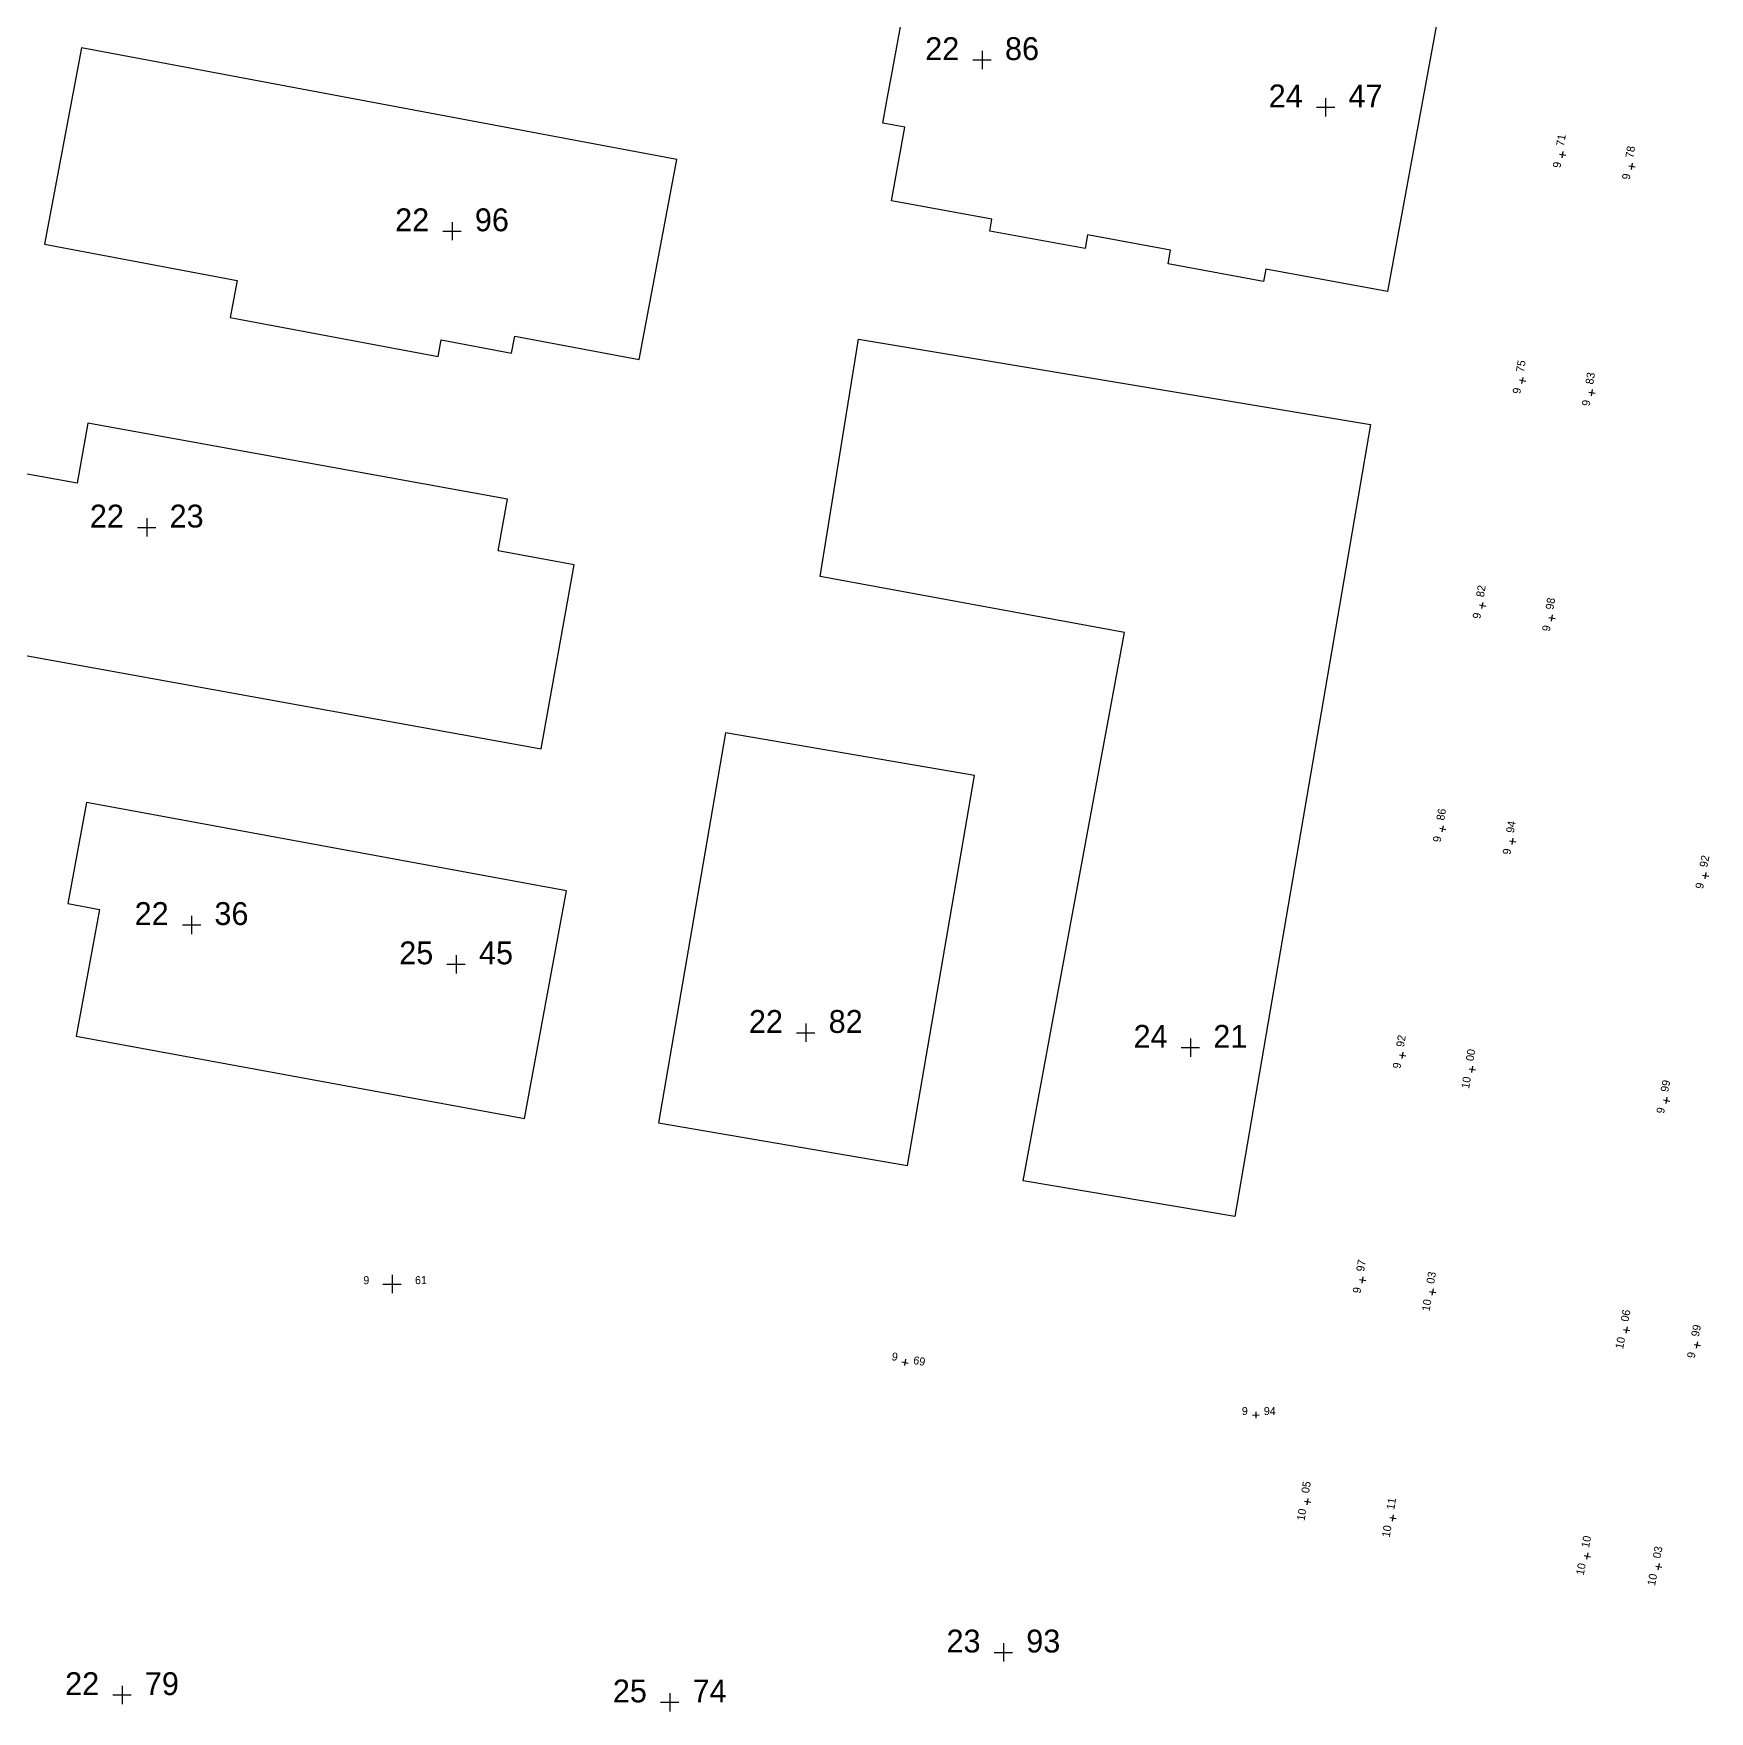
# Model space of a CAD drawing. Header units: inches. Extents: x 179019 to 255520, y 666000 to 809980.
# Drawn here: x 255033.3 to 255106.5, y 808970.9 to 809044.3 of the extents above; entities that cross this region are included whole.
import ezdxf
from ezdxf.enums import TextEntityAlignment as Align

# ---------------------------------------------------------------- set-up
doc = ezdxf.new("R2010")
doc.units = ezdxf.units.IN
doc.header["$MEASUREMENT"] = 0
for name, color, linetype in [('building levels', 6, 'Continuous'), ('orig buildings', 3, 'Continuous'), ('street levels', 5, 'Continuous')]:
    doc.layers.add(name, color=color, linetype=linetype)
doc.styles.add('hebtxt', font='hebtxt')

# ---------------------------------------------------------------- blocks, each defined once
blk = doc.blocks.new('1505')
for points in [[(-0.4, 0), (0.4, 0)], [(0, 0.4), (0, -0.4)]]:
    blk.add_lwpolyline(points)
at = {"style": 'hebtxt'}
blk.add_attdef('METER', text='', height=2, dxfattribs=at).set_placement((-1, -0.004), align=Align.RIGHT)
blk.add_attdef('CENTIMETER', (1, -0.004), '', height=2, dxfattribs=at)
blk = doc.blocks.new('1503')
for points in [[(-0.4, 0), (0.4, 0)], [(0, 0.4), (0, -0.4)]]:
    blk.add_lwpolyline(points)
at = {"style": 'hebtxt'}
blk.add_attdef('METER', text='', height=2, dxfattribs=at).set_placement((-1, -0.004), align=Align.RIGHT)
blk.add_attdef('CENTIMETER', (1, -0.004), '', height=2, dxfattribs=at)

msp = doc.modelspace()

# ---------------------------------------------------------------- linework, layer by layer
at = {"layer": 'orig buildings'}
for points, elevation in [([(255033.741, 809035.09), (255042.167, 809033.508), (255041.864, 809031.894), (255050.948, 809030.189), (255051.084, 809030.913), (255054.163, 809030.335), (255054.301, 809031.072), (255059.747, 809030.049), (255061.39, 809038.801), (255035.355, 809043.689), (255033.741, 809035.09)], 22.92), ([(255030.486, 809017.538), (255055.451, 809013.024), (255056.907, 809021.074), (255053.574, 809021.676), (255053.985, 809023.944), (255035.639, 809027.262), (255035.165, 809024.644), (255030.143, 809025.552), (255029.097, 809019.769), (255030.832, 809019.455), (255030.486, 809017.538)], 23.2), ([(255060.582, 808996.654), (255071.479, 808994.783), (255074.408, 809011.846), (255063.511, 809013.717), (255060.582, 808996.654)], 23.74), ([(255035.129, 809000.449), (255054.724, 808996.84), (255056.559, 809006.8), (255035.576, 809010.665), (255034.762, 809006.246), (255036.15, 809005.99), (255035.129, 809000.449)], 25.44)]:
    msp.add_lwpolyline(points, close=True, dxfattribs=dict(at, elevation=elevation))
msp.add_lwpolyline([(255076.54, 808994.125), (255080.96, 809018.102), (255067.663, 809020.554), (255069.337, 809030.939), (255091.72, 809027.205), (255085.797, 808992.563)], close=True, dxfattribs=at)
msp.add_polyline3d([(255097.154, 809058.614, 24.88), (255092.464, 809033.03, 25.34), (255092.464, 809033.03, 25.34), (255087.14, 809034.005, 25.45), (255087.041, 809033.464, 24.21), (255082.871, 809034.229, 24.19), (255082.982, 809034.838, 24.38), (255079.354, 809035.503, 25.73), (255079.245, 809034.904, 22.49), (255075.075, 809035.668, 22.45), (255075.171, 809036.192, 22.43), (255070.771, 809036.998, 23.98), (255071.36, 809040.211, 23.84), (255070.394, 809040.388, 23.85), (255070.56, 809041.294, 23.842), (255070.846, 809042.855, 23.829), (255071.68, 809047.403, 23.79)], dxfattribs=at)

# ---------------------------------------------------------------- block references
at = {"layer": 'building levels'}
ref = msp.add_blockref('1505', (255074.74, 809043.155, 22.86), dxfattribs=at)
ref.add_attrib('METER', '22', dxfattribs={"layer": '0', "height": 1, "style": 'hebtxt'}).set_placement((255073.74, 809043.151, 22.86), align=Align.RIGHT)
ref.add_attrib('CENTIMETER', '86', (255075.74, 809043.151, 22.86), dxfattribs={"layer": '0', "height": 1, "style": 'hebtxt'})
ref = msp.add_blockref('1505', (255089.76, 809041.085, 24.47), dxfattribs=at)
ref.add_attrib('METER', '24', dxfattribs={"layer": '0', "height": 1, "style": 'hebtxt'}).set_placement((255088.76, 809041.081, 24.47), align=Align.RIGHT)
ref.add_attrib('CENTIMETER', '47', (255090.76, 809041.081, 24.47), dxfattribs={"layer": '0', "height": 1, "style": 'hebtxt'})
ref = msp.add_blockref('1505', (255051.56, 809035.665, 22.96), dxfattribs=at)
ref.add_attrib('METER', '22', dxfattribs={"layer": '0', "height": 1, "style": 'hebtxt'}).set_placement((255050.56, 809035.661, 22.96), align=Align.RIGHT)
ref.add_attrib('CENTIMETER', '96', (255052.56, 809035.661, 22.96), dxfattribs={"layer": '0', "height": 1, "style": 'hebtxt'})
ref = msp.add_blockref('1505', (255038.21, 809022.705, 22.23), dxfattribs=at)
ref.add_attrib('METER', '22', dxfattribs={"layer": '0', "height": 1, "style": 'hebtxt'}).set_placement((255037.21, 809022.701, 22.23), align=Align.RIGHT)
ref.add_attrib('CENTIMETER', '23', (255039.21, 809022.701, 22.23), dxfattribs={"layer": '0', "height": 1, "style": 'hebtxt'})
ref = msp.add_blockref('1505', (255040.17, 809005.315, 22.36), dxfattribs=at)
ref.add_attrib('METER', '22', dxfattribs={"layer": '0', "height": 1, "style": 'hebtxt'}).set_placement((255039.17, 809005.311, 22.36), align=Align.RIGHT)
ref.add_attrib('CENTIMETER', '36', (255041.17, 809005.311, 22.36), dxfattribs={"layer": '0', "height": 1, "style": 'hebtxt'})
ref = msp.add_blockref('1505', (255051.74, 809003.595, 25.45), dxfattribs=at)
ref.add_attrib('METER', '25', dxfattribs={"layer": '0', "height": 1, "style": 'hebtxt'}).set_placement((255050.74, 809003.591, 25.45), align=Align.RIGHT)
ref.add_attrib('CENTIMETER', '45', (255052.74, 809003.591, 25.45), dxfattribs={"layer": '0', "height": 1, "style": 'hebtxt'})
ref = msp.add_blockref('1505', (255067.03, 809000.595, 22.82), dxfattribs=at)
ref.add_attrib('METER', '22', dxfattribs={"layer": '0', "height": 1, "style": 'hebtxt'}).set_placement((255066.03, 809000.591, 22.82), align=Align.RIGHT)
ref.add_attrib('CENTIMETER', '82', (255068.03, 809000.591, 22.82), dxfattribs={"layer": '0', "height": 1, "style": 'hebtxt'})
ref = msp.add_blockref('1505', (255083.85, 808999.945, 24.21), dxfattribs=at)
ref.add_attrib('METER', '24', dxfattribs={"layer": '0', "height": 1, "style": 'hebtxt'}).set_placement((255082.85, 808999.941, 24.21), align=Align.RIGHT)
ref.add_attrib('CENTIMETER', '21', (255084.85, 808999.941, 24.21), dxfattribs={"layer": '0', "height": 1, "style": 'hebtxt'})
ref = msp.add_blockref('1505', (255075.67, 808973.488, 23.927), dxfattribs=at)
ref.add_attrib('METER', '23', dxfattribs={"layer": '0', "height": 1, "style": 'hebtxt'}).set_placement((255074.67, 808973.485, 23.927), align=Align.RIGHT)
ref.add_attrib('CENTIMETER', '93', (255076.67, 808973.485, 23.927), dxfattribs={"layer": '0', "height": 1, "style": 'hebtxt'})
ref = msp.add_blockref('1505', (255037.13, 808971.625, 22.79), dxfattribs=at)
ref.add_attrib('METER', '22', dxfattribs={"layer": '0', "height": 1, "style": 'hebtxt'}).set_placement((255036.13, 808971.621, 22.79), align=Align.RIGHT)
ref.add_attrib('CENTIMETER', '79', (255038.13, 808971.621, 22.79), dxfattribs={"layer": '0', "height": 1, "style": 'hebtxt'})
ref = msp.add_blockref('1505', (255061.08, 808971.305, 25.74), dxfattribs=at)
ref.add_attrib('METER', '25', dxfattribs={"layer": '0', "height": 1, "style": 'hebtxt'}).set_placement((255060.08, 808971.301, 25.74), align=Align.RIGHT)
ref.add_attrib('CENTIMETER', '74', (255062.08, 808971.301, 25.74), dxfattribs={"layer": '0', "height": 1, "style": 'hebtxt'})
at = {"layer": 'street levels'}
ref = msp.add_blockref('1503', (255100.125, 809039.015), dxfattribs=dict(at, xscale=0.35, yscale=0.35, zscale=0.35, rotation=80.70983561679937))
ref.add_attrib('METER', '9', dxfattribs={"layer": '0', "height": 0.35, "rotation": 80.70984, "style": 'hebtxt'}).set_placement((255100.07, 809038.669), align=Align.RIGHT)
ref.add_attrib('CENTIMETER', '71', (255100.183, 809039.36), dxfattribs={"layer": '0', "height": 0.35, "rotation": 80.70984, "style": 'hebtxt'})
ref = msp.add_blockref('1503', (255103.153, 809038.501), dxfattribs=dict(at, xscale=0.35, yscale=0.35, zscale=0.35, rotation=80.70983561679937))
ref.add_attrib('METER', '9', dxfattribs={"layer": '0', "height": 0.35, "rotation": 80.70984, "style": 'hebtxt'}).set_placement((255103.098, 809038.155), align=Align.RIGHT)
ref.add_attrib('CENTIMETER', '78', (255103.211, 809038.846), dxfattribs={"layer": '0', "height": 0.35, "rotation": 80.70984, "style": 'hebtxt'})
ref = msp.add_blockref('1503', (255098.37, 809029.132), dxfattribs=dict(at, xscale=0.35, yscale=0.35, zscale=0.35, rotation=80.70983561679937))
ref.add_attrib('METER', '9', dxfattribs={"layer": '0', "height": 0.35, "rotation": 80.70984, "style": 'hebtxt'}).set_placement((255098.314, 809028.786), align=Align.RIGHT)
ref.add_attrib('CENTIMETER', '75', (255098.427, 809029.477), dxfattribs={"layer": '0', "height": 0.35, "rotation": 80.70984, "style": 'hebtxt'})
ref = msp.add_blockref('1503', (255101.403, 809028.596), dxfattribs=dict(at, xscale=0.35, yscale=0.35, zscale=0.35, rotation=80.70983561679937))
ref.add_attrib('METER', '9', dxfattribs={"layer": '0', "height": 0.35, "rotation": 80.70984, "style": 'hebtxt'}).set_placement((255101.347, 809028.25), align=Align.RIGHT)
ref.add_attrib('CENTIMETER', '83', (255101.46, 809028.941), dxfattribs={"layer": '0', "height": 0.35, "rotation": 80.70984, "style": 'hebtxt'})
ref = msp.add_blockref('1503', (255096.621, 809019.289), dxfattribs=dict(at, xscale=0.35, yscale=0.35, zscale=0.35, rotation=80.70983561679937))
ref.add_attrib('METER', '9', dxfattribs={"layer": '0', "height": 0.35, "rotation": 80.70984, "style": 'hebtxt'}).set_placement((255096.566, 809018.943), align=Align.RIGHT)
ref.add_attrib('CENTIMETER', '82', (255096.679, 809019.634), dxfattribs={"layer": '0', "height": 0.35, "rotation": 80.70984, "style": 'hebtxt'})
ref = msp.add_blockref('1503', (255099.661, 809018.739), dxfattribs=dict(at, xscale=0.35, yscale=0.35, zscale=0.35, rotation=80.70983561679937))
ref.add_attrib('METER', '9', dxfattribs={"layer": '0', "height": 0.35, "rotation": 80.70984, "style": 'hebtxt'}).set_placement((255099.605, 809018.393), align=Align.RIGHT)
ref.add_attrib('CENTIMETER', '98', (255099.718, 809019.084), dxfattribs={"layer": '0', "height": 0.35, "rotation": 80.70984, "style": 'hebtxt'})
ref = msp.add_blockref('1503', (255094.886, 809009.518), dxfattribs=dict(at, xscale=0.35, yscale=0.35, zscale=0.35, rotation=80.70983561679937))
ref.add_attrib('METER', '9', dxfattribs={"layer": '0', "height": 0.35, "rotation": 80.70984, "style": 'hebtxt'}).set_placement((255094.831, 809009.172), align=Align.RIGHT)
ref.add_attrib('CENTIMETER', '86', (255094.944, 809009.863), dxfattribs={"layer": '0', "height": 0.35, "rotation": 80.70984, "style": 'hebtxt'})
ref = msp.add_blockref('1503', (255097.934, 809008.972), dxfattribs=dict(at, xscale=0.35, yscale=0.35, zscale=0.35, rotation=80.70983561679937))
ref.add_attrib('METER', '9', dxfattribs={"layer": '0', "height": 0.35, "rotation": 80.70984, "style": 'hebtxt'}).set_placement((255097.879, 809008.626), align=Align.RIGHT)
ref.add_attrib('CENTIMETER', '94', (255097.992, 809009.317), dxfattribs={"layer": '0', "height": 0.35, "rotation": 80.70984, "style": 'hebtxt'})
ref = msp.add_blockref('1503', (255106.379, 809007.468), dxfattribs=dict(at, xscale=0.3499999999999999, yscale=0.3499999999999999, zscale=0.3499999999999999, rotation=78.96273561679938))
ref.add_attrib('METER', '9', dxfattribs={"layer": '0', "height": 0.35, "rotation": 78.96274, "style": 'hebtxt'}).set_placement((255106.313, 809007.124), align=Align.RIGHT)
ref.add_attrib('CENTIMETER', '92', (255106.447, 809007.811), dxfattribs={"layer": '0', "height": 0.35, "rotation": 78.96274, "style": 'hebtxt'})
ref = msp.add_blockref('1503', (255093.126, 808999.607), dxfattribs=dict(at, xscale=0.35, yscale=0.35, zscale=0.35, rotation=80.70983561679937))
ref.add_attrib('METER', '9', dxfattribs={"layer": '0', "height": 0.35, "rotation": 80.70984, "style": 'hebtxt'}).set_placement((255093.071, 808999.262), align=Align.RIGHT)
ref.add_attrib('CENTIMETER', '92', (255093.184, 808999.952), dxfattribs={"layer": '0', "height": 0.35, "rotation": 80.70984, "style": 'hebtxt'})
ref = msp.add_blockref('1503', (255096.172, 808998.992), dxfattribs=dict(at, xscale=0.35, yscale=0.35, zscale=0.35, rotation=80.70983561679937))
ref.add_attrib('METER', '10', dxfattribs={"layer": '0', "height": 0.35, "rotation": 80.70984, "style": 'hebtxt'}).set_placement((255096.117, 808998.647), align=Align.RIGHT)
ref.add_attrib('CENTIMETER', '00', (255096.23, 808999.338), dxfattribs={"layer": '0', "height": 0.35, "rotation": 80.70984, "style": 'hebtxt'})
ref = msp.add_blockref('1503', (255104.672, 808997.636), dxfattribs=dict(at, xscale=0.3499999999999999, yscale=0.3499999999999999, zscale=0.3499999999999999, rotation=78.96273561679938))
ref.add_attrib('METER', '9', dxfattribs={"layer": '0', "height": 0.35, "rotation": 78.96274, "style": 'hebtxt'}).set_placement((255104.606, 808997.293), align=Align.RIGHT)
ref.add_attrib('CENTIMETER', '99', (255104.74, 808997.98), dxfattribs={"layer": '0', "height": 0.35, "rotation": 78.96274, "style": 'hebtxt'})
ref = msp.add_blockref('1503', (255048.941, 808989.602, 9.61), dxfattribs=at)
ref.add_attrib('METER', '9', dxfattribs={"layer": '0', "height": 0.35, "style": 'hebtxt'}).set_placement((255047.941, 808989.598, 9.61), align=Align.RIGHT)
ref.add_attrib('CENTIMETER', '61', (255049.941, 808989.598, 9.61), dxfattribs={"layer": '0', "height": 0.35, "style": 'hebtxt'})
ref = msp.add_blockref('1503', (255091.381, 808989.78), dxfattribs=dict(at, xscale=0.35, yscale=0.35, zscale=0.35, rotation=80.70983561679937))
ref.add_attrib('METER', '9', dxfattribs={"layer": '0', "height": 0.35, "rotation": 80.70984, "style": 'hebtxt'}).set_placement((255091.326, 808989.434), align=Align.RIGHT)
ref.add_attrib('CENTIMETER', '97', (255091.439, 808990.125), dxfattribs={"layer": '0', "height": 0.35, "rotation": 80.70984, "style": 'hebtxt'})
ref = msp.add_blockref('1503', (255094.448, 808989.253), dxfattribs=dict(at, xscale=0.35, yscale=0.35, zscale=0.35, rotation=80.70983561679937))
ref.add_attrib('METER', '10', dxfattribs={"layer": '0', "height": 0.35, "rotation": 80.70984, "style": 'hebtxt'}).set_placement((255094.393, 808988.908), align=Align.RIGHT)
ref.add_attrib('CENTIMETER', '03', (255094.506, 808989.598), dxfattribs={"layer": '0', "height": 0.35, "rotation": 80.70984, "style": 'hebtxt'})
ref = msp.add_blockref('1503', (255102.93, 808987.593), dxfattribs=dict(at, xscale=0.3499999999999999, yscale=0.3499999999999999, zscale=0.3499999999999999, rotation=78.96273561679938))
ref.add_attrib('METER', '10', dxfattribs={"layer": '0', "height": 0.35, "rotation": 78.96274, "style": 'hebtxt'}).set_placement((255102.864, 808987.249), align=Align.RIGHT)
ref.add_attrib('CENTIMETER', '06', (255102.998, 808987.936), dxfattribs={"layer": '0', "height": 0.35, "rotation": 78.96274, "style": 'hebtxt'})
ref = msp.add_blockref('1503', (255106.012, 808986.935), dxfattribs=dict(at, xscale=0.3499999999999999, yscale=0.3499999999999999, zscale=0.3499999999999999, rotation=78.96273561679938))
ref.add_attrib('METER', '9', dxfattribs={"layer": '0', "height": 0.35, "rotation": 78.96274, "style": 'hebtxt'}).set_placement((255105.946, 808986.591), align=Align.RIGHT)
ref.add_attrib('CENTIMETER', '99', (255106.08, 808987.278), dxfattribs={"layer": '0', "height": 0.35, "rotation": 78.96274, "style": 'hebtxt'})
ref = msp.add_blockref('1503', (255071.364, 808986.173), dxfattribs=dict(at, xscale=0.35, yscale=0.35, zscale=0.35, rotation=349.9497208024001))
ref.add_attrib('METER', '9', dxfattribs={"layer": '0', "height": 0.35, "rotation": 349.94972, "style": 'hebtxt'}).set_placement((255071.019, 808986.233), align=Align.RIGHT)
ref.add_attrib('CENTIMETER', '69', (255071.708, 808986.11), dxfattribs={"layer": '0', "height": 0.35, "rotation": 349.94972, "style": 'hebtxt'})
ref = msp.add_blockref('1503', (255086.708, 808983.874), dxfattribs=dict(at, xscale=0.35, yscale=0.35, zscale=0.35, rotation=0.02063561679936601))
ref.add_attrib('METER', '9', dxfattribs={"layer": '0', "height": 0.35, "rotation": 0.02064, "style": 'hebtxt'}).set_placement((255086.358, 808983.873), align=Align.RIGHT)
ref.add_attrib('CENTIMETER', '94', (255087.058, 808983.873), dxfattribs={"layer": '0', "height": 0.35, "rotation": 0.02064, "style": 'hebtxt'})
ref = msp.add_blockref('1503', (255088.978, 808980.088), dxfattribs=dict(at, xscale=0.35, yscale=0.35, zscale=0.35, rotation=80.70983561679937))
ref.add_attrib('METER', '10', dxfattribs={"layer": '0', "height": 0.35, "rotation": 80.70984, "style": 'hebtxt'}).set_placement((255088.922, 808979.743), align=Align.RIGHT)
ref.add_attrib('CENTIMETER', '05', (255089.035, 808980.433), dxfattribs={"layer": '0', "height": 0.35, "rotation": 80.70984, "style": 'hebtxt'})
ref = msp.add_blockref('1503', (255092.701, 808979.364), dxfattribs=dict(at, xscale=0.35, yscale=0.35, zscale=0.35, rotation=80.70983561679937))
ref.add_attrib('METER', '10', dxfattribs={"layer": '0', "height": 0.35, "rotation": 80.70984, "style": 'hebtxt'}).set_placement((255092.646, 808979.018), align=Align.RIGHT)
ref.add_attrib('CENTIMETER', '11', (255092.759, 808979.709), dxfattribs={"layer": '0', "height": 0.35, "rotation": 80.70984, "style": 'hebtxt'})
ref = msp.add_blockref('1503', (255101.21, 808977.7), dxfattribs=dict(at, xscale=0.3499999999999999, yscale=0.3499999999999999, zscale=0.3499999999999999, rotation=78.96273561679938))
ref.add_attrib('METER', '10', dxfattribs={"layer": '0', "height": 0.35, "rotation": 78.96274, "style": 'hebtxt'}).set_placement((255101.144, 808977.356), align=Align.RIGHT)
ref.add_attrib('CENTIMETER', '10', (255101.278, 808978.043), dxfattribs={"layer": '0', "height": 0.35, "rotation": 78.96274, "style": 'hebtxt'})
ref = msp.add_blockref('1503', (255104.33, 808977.238), dxfattribs=dict(at, xscale=0.3499999999999999, yscale=0.3499999999999999, zscale=0.3499999999999999, rotation=78.96273561679938))
ref.add_attrib('METER', '10', dxfattribs={"layer": '0', "height": 0.35, "rotation": 78.96274, "style": 'hebtxt'}).set_placement((255104.264, 808976.894), align=Align.RIGHT)
ref.add_attrib('CENTIMETER', '03', (255104.398, 808977.581), dxfattribs={"layer": '0', "height": 0.35, "rotation": 78.96274, "style": 'hebtxt'})

doc.saveas('drawing.dxf')
